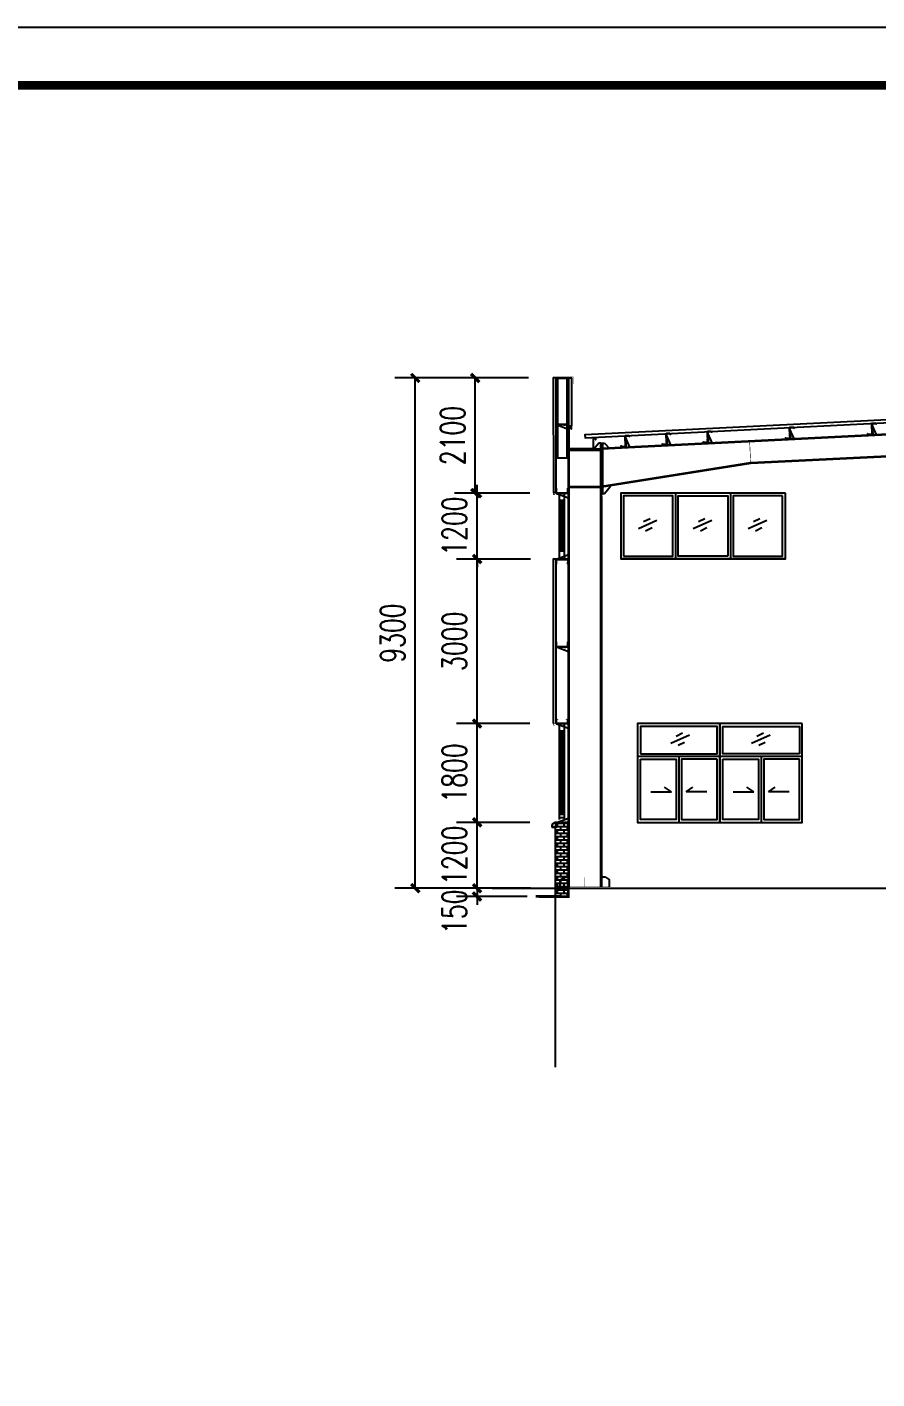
# Model space of a CAD drawing. Extents: x 177291 to 1288761, y 177638 to 322898.
# Drawn here: x 731542 to 747026, y 290290 to 314928 of the extents above; entities that cross this region are included whole.
import ezdxf

# ---------------------------------------------------------------- set-up
doc = ezdxf.new("R2010")
doc.units = 0
doc.header["$LTSCALE"] = 1000
for name, color, linetype in [('AXIS', 3, 'Continuous'), ('DOTE', 1, 'Continuous'), ('GL', 150, 'Continuous'), ('GZ', 50, 'Continuous'), ('LT', 27, 'Continuous'), ('PUB_DIM', 3, 'Continuous'), ('PUB_TITLE', 4, 'Continuous'), ('PZ', 202, 'Continuous'), ('WINDOW', 4, 'Continuous'), ('天沟', 2, 'Continuous')]:
    doc.layers.add(name, color=color, linetype=linetype)
doc.styles.add('_TCH_DIM_T3', font='SIMPLEX', dxfattribs={"width": 0.705882, "bigfont": 'GBCBIG'})
doc.dimstyles.new('_TCH_ARCH&&150', dxfattribs={"dimtxt": 446.25, "dimasz": 150, "dimexe": 375, "dimexo": 450, "dimgap": 189.375, "dimtad": 1, "dimdec": 0, "dimzin": 0, "dimdsep": 46, "dimtxsty": '_TCH_DIM_T3', "dimblk": 'ARCHTICK', "dimcen": 0.09, "dimclrd": 3, "dimclre": 3, "dimclrt": 7, "dimazin": 2, "dimtfac": 1, "dimtdec": 0, "dimtix": 1, "dimtmove": 2, "dimatfit": 3, "dimfxl": 1, "dimtolj": 1, "dimtzin": 0, "dimarcsym": 0})

# ---------------------------------------------------------------- blocks, each defined once
blk = doc.blocks.new('A$C50290E37')
at = {"color": 8}
for p, q in [((1000, 6000), (1000, 4800)), ((2000, 6000), (2000, 4800)), ((7000, 6000), (7000, 4800)), ((8000, 6000), (8000, 4800)), ((13300, 6000), (13300, 4800)), ((14300, 6000), (14300, 4800)), ((660, 5502), (322, 5350)), ((536, 5535), (418, 5477)), ((1660, 5502), (1322, 5350)), ((1536, 5535), (1418, 5477)), ((2661, 5503), (2322, 5350)), ((2536, 5535), (2418, 5477)), ((6660, 5502), (6322, 5350)), ((6536, 5535), (6418, 5477)), ((7660, 5502), (7322, 5350)), ((7536, 5535), (7418, 5477)), ((8661, 5503), (8322, 5350)), ((8536, 5535), (8418, 5477)), ((12960, 5502), (12622, 5350)), ((12836, 5535), (12718, 5477)), ((13960, 5502), (13622, 5350)), ((13836, 5535), (13718, 5477)), ((14961, 5503), (14622, 5350)), ((14836, 5535), (14718, 5477)), ((572, 5367), (454, 5310)), ((1572, 5367), (1454, 5310)), ((2572, 5367), (2455, 5310)), ((6572, 5367), (6454, 5310)), ((7572, 5367), (7454, 5310)), ((8572, 5367), (8455, 5310)), ((12872, 5367), (12754, 5310)), ((13872, 5367), (13754, 5310)), ((14872, 5367), (14755, 5310)), ((3000, 4800), (0, 4800)), ((9000, 4800), (6000, 4800)), ((15300, 4800), (12300, 4800)), ((1808, 1800), (1808, 0)), ((1808, 0), (1808, 1800)), ((7808, 1800), (7808, 0)), ((7808, 0), (7808, 1800)), ((13808, 1800), (13808, 0)), ((13808, 0), (13808, 1800)), ((1251, 1592), (913, 1440)), ((1126, 1624), (1009, 1567)), ((2724, 1592), (2386, 1440)), ((2599, 1624), (2482, 1567)), ((7251, 1592), (6913, 1440)), ((7126, 1624), (7009, 1567)), ((8724, 1592), (8386, 1440)), ((8599, 1624), (8482, 1567)), ((13251, 1592), (12913, 1440)), ((13126, 1624), (13009, 1567)), ((14724, 1592), (14386, 1440)), ((14599, 1624), (14482, 1567)), ((1162, 1456), (1045, 1399)), ((2635, 1456), (2518, 1399)), ((7162, 1456), (7045, 1399)), ((8635, 1456), (8518, 1399)), ((13162, 1456), (13045, 1399)), ((14635, 1456), (14518, 1399)), ((3308, 1200), (308, 1200)), ((1058, 1200), (1058, 0)), ((2558, 1200), (2558, 0)), ((9308, 1200), (6308, 1200)), ((7058, 1200), (7058, 0)), ((8558, 1200), (8558, 0)), ((15308, 1200), (12308, 1200)), ((13058, 1200), (13058, 0)), ((14558, 1200), (14558, 0)), ((547, 555), (924, 555)), ((924, 555), (799, 640)), ((1192, 555), (1317, 640)), ((1568, 555), (1192, 555)), ((2047, 555), (2424, 555)), ((2424, 555), (2299, 640)), ((2692, 556), (2817, 640)), ((3068, 556), (2692, 556)), ((6547, 555), (6924, 555)), ((6924, 555), (6799, 640)), ((7192, 555), (7317, 640)), ((7568, 555), (7192, 555)), ((8047, 555), (8424, 555)), ((8424, 555), (8299, 640)), ((8692, 556), (8817, 640)), ((9068, 556), (8692, 556)), ((12547, 555), (12924, 555)), ((12924, 555), (12799, 640)), ((13192, 555), (13317, 640)), ((13568, 555), (13192, 555)), ((14047, 555), (14424, 555)), ((14424, 555), (14299, 640)), ((14692, 556), (14817, 640)), ((15068, 556), (14692, 556))]:
    blk.add_line(p, q, dxfattribs=at)
for points in [[(3000, 6000), (0, 6000), (0, 4800), (3000, 4800)], [(50, 4850), (950, 4850), (950, 5950), (50, 5950)], [(1950, 4850), (1050, 4850), (1050, 5950), (1950, 5950)], [(2950, 5950), (2050, 5950), (2050, 4850), (2950, 4850)], [(9000, 6000), (6000, 6000), (6000, 4800), (9000, 4800)], [(6050, 4850), (6950, 4850), (6950, 5950), (6050, 5950)], [(7950, 4850), (7050, 4850), (7050, 5950), (7950, 5950)], [(8950, 5950), (8050, 5950), (8050, 4850), (8950, 4850)], [(15300, 6000), (12300, 6000), (12300, 4800), (15300, 4800)], [(12350, 4850), (13250, 4850), (13250, 5950), (12350, 5950)], [(14250, 4850), (13350, 4850), (13350, 5950), (14250, 5950)], [(15250, 5950), (14350, 5950), (14350, 4850), (15250, 4850)], [(3308, 1800), (308, 1800), (308, 0), (3308, 0)], [(358, 1250), (1758, 1250), (1758, 1750), (358, 1750)], [(3258, 1250), (1858, 1250), (1858, 1750), (3258, 1750)], [(9308, 1800), (6308, 1800), (6308, 0), (9308, 0)], [(6358, 1250), (7758, 1250), (7758, 1750), (6358, 1750)], [(9258, 1250), (7858, 1250), (7858, 1750), (9258, 1750)], [(15308, 1800), (12308, 1800), (12308, 0), (15308, 0)], [(12358, 1250), (13758, 1250), (13758, 1750), (12358, 1750)], [(15258, 1250), (13858, 1250), (13858, 1750), (15258, 1750)], [(358, 1150), (1008, 1150), (1008, 50), (358, 50)], [(1758, 1150), (1108, 1150), (1108, 50), (1758, 50)], [(1858, 1150), (2508, 1150), (2508, 50), (1858, 50)], [(3258, 1150), (2608, 1150), (2608, 50), (3258, 50)], [(6358, 1150), (7008, 1150), (7008, 50), (6358, 50)], [(7758, 1150), (7108, 1150), (7108, 50), (7758, 50)], [(7858, 1150), (8508, 1150), (8508, 50), (7858, 50)], [(9258, 1150), (8608, 1150), (8608, 50), (9258, 50)], [(12358, 1150), (13008, 1150), (13008, 50), (12358, 50)], [(13758, 1150), (13108, 1150), (13108, 50), (13758, 50)], [(13858, 1150), (14508, 1150), (14508, 50), (13858, 50)], [(15258, 1150), (14608, 1150), (14608, 50), (15258, 50)]]:
    blk.add_lwpolyline(points, close=True, dxfattribs=at)
blk = doc.blocks.new('_ArchTick')
at = {"color": 0, "linetype": 'ByBlock', "const_width": 0.4}
blk.add_lwpolyline([(-0.5, -0.5), (0.5, 0.5)], dxfattribs=at)
blk = doc.blocks.new('*D536')
at = {"layer": 'Defpoints', "color": 0, "transparency": 16777216}
for p in [(739741, 300433), (741149, 300433), (741144, 299233)]:
    blk.add_point(p, dxfattribs=at)
at = {"layer": 'PUB_DIM', "color": 3, "lineweight": -2, "transparency": 16777216}
for p, q in [((740699, 300433), (739366, 300433)), ((739741, 300433), (739741, 300583)), ((739741, 299233), (739741, 300433)), ((740694, 299233), (739366, 299233)), ((739741, 299233), (739741, 299083))]:
    blk.add_line(p, q, dxfattribs=at)
at = {"layer": 'PUB_DIM', "color": 3, "lineweight": -2, "transparency": 16777216, "xscale": 150, "yscale": 150, "zscale": 150}
for p, rotation in [((739741, 300433), 270), ((739741, 299233), 90)]:
    blk.add_blockref('_ArchTick', p, dxfattribs=dict(at, rotation=rotation))
at = {"layer": 'PUB_DIM', "color": 7, "transparency": 16777216, "insert": (739328, 299833), "char_height": 446.2, "attachment_point": 5, "rotation": 90, "style": '_TCH_DIM_T3'}
blk.add_mtext('\\A1;1200', dxfattribs=at)
blk = doc.blocks.new('*D537')
at = {"layer": 'Defpoints', "color": 0, "transparency": 16777216}
for p in [(739741, 302233), (741149, 302233), (741149, 300433)]:
    blk.add_point(p, dxfattribs=at)
at = {"layer": 'PUB_DIM', "color": 3, "lineweight": -2, "transparency": 16777216}
for p, q in [((740699, 302233), (739366, 302233)), ((739741, 300433), (739741, 302233)), ((740699, 300433), (739366, 300433))]:
    blk.add_line(p, q, dxfattribs=at)
at = {"layer": 'PUB_DIM', "color": 3, "lineweight": -2, "transparency": 16777216, "xscale": 150, "yscale": 150, "zscale": 150}
for p, rotation in [((739741, 302233), 90), ((739741, 300433), 270)]:
    blk.add_blockref('_ArchTick', p, dxfattribs=dict(at, rotation=rotation))
at = {"layer": 'PUB_DIM', "color": 7, "transparency": 16777216, "insert": (739328, 301333), "char_height": 446.2, "attachment_point": 5, "rotation": 90, "style": '_TCH_DIM_T3'}
blk.add_mtext('\\A1;1800', dxfattribs=at)
blk = doc.blocks.new('*D538')
at = {"layer": 'Defpoints', "color": 0, "transparency": 16777216}
for p in [(739741, 305233), (741165, 305233, -4), (741149, 302233)]:
    blk.add_point(p, dxfattribs=at)
at = {"layer": 'PUB_DIM', "color": 3, "lineweight": -2, "transparency": 16777216}
for p, q in [((740715, 305233), (739366, 305233)), ((739741, 302233), (739741, 305233)), ((740699, 302233), (739366, 302233))]:
    blk.add_line(p, q, dxfattribs=at)
at = {"layer": 'PUB_DIM', "color": 3, "lineweight": -2, "transparency": 16777216, "xscale": 150, "yscale": 150, "zscale": 150}
for p, rotation in [((739741, 305233), 90), ((739741, 302233), 270)]:
    blk.add_blockref('_ArchTick', p, dxfattribs=dict(at, rotation=rotation))
at = {"layer": 'PUB_DIM', "color": 7, "transparency": 16777216, "insert": (739328, 303733), "char_height": 446.2, "attachment_point": 5, "rotation": 90, "style": '_TCH_DIM_T3'}
blk.add_mtext('\\A1;3000', dxfattribs=at)
blk = doc.blocks.new('*D539')
at = {"layer": 'Defpoints', "color": 0, "transparency": 16777216}
for p in [(739741, 306433), (741149, 306433), (741165, 305233, -4)]:
    blk.add_point(p, dxfattribs=at)
at = {"layer": 'PUB_DIM', "color": 3, "lineweight": -2, "transparency": 16777216}
for p, q in [((739741, 306433), (739741, 306583)), ((740699, 306433), (739366, 306433)), ((739741, 305233), (739741, 306433)), ((740715, 305233), (739366, 305233)), ((739741, 305233), (739741, 305083))]:
    blk.add_line(p, q, dxfattribs=at)
at = {"layer": 'PUB_DIM', "color": 3, "lineweight": -2, "transparency": 16777216, "xscale": 150, "yscale": 150, "zscale": 150}
for p, rotation in [((739741, 306433), 270), ((739741, 305233), 90)]:
    blk.add_blockref('_ArchTick', p, dxfattribs=dict(at, rotation=rotation))
at = {"layer": 'PUB_DIM', "color": 7, "transparency": 16777216, "insert": (739328, 305833), "char_height": 446.2, "attachment_point": 5, "rotation": 90, "style": '_TCH_DIM_T3'}
blk.add_mtext('\\A1;1200', dxfattribs=at)
blk = doc.blocks.new('*D540')
at = {"layer": 'Defpoints', "color": 0, "transparency": 16777216}
for p in [(739707, 308533), (741116, 308533), (741149, 306433)]:
    blk.add_point(p, dxfattribs=at)
at = {"layer": 'PUB_DIM', "color": 3, "lineweight": -2, "transparency": 16777216}
for p, q in [((740666, 308533), (739332, 308533)), ((739707, 306433), (739707, 308533)), ((740699, 306433), (739332, 306433))]:
    blk.add_line(p, q, dxfattribs=at)
at = {"layer": 'PUB_DIM', "color": 3, "lineweight": -2, "transparency": 16777216, "xscale": 150, "yscale": 150, "zscale": 150}
for p, rotation in [((739707, 308533), 90), ((739707, 306433), 270)]:
    blk.add_blockref('_ArchTick', p, dxfattribs=dict(at, rotation=rotation))
at = {"layer": 'PUB_DIM', "color": 7, "transparency": 16777216, "insert": (739295, 307483), "char_height": 446.2, "attachment_point": 5, "rotation": 90, "style": '_TCH_DIM_T3'}
blk.add_mtext('\\A1;2100', dxfattribs=at)
blk = doc.blocks.new('*D541')
at = {"layer": 'Defpoints', "color": 0, "transparency": 16777216}
for p in [(741144, 299233), (739741, 299083), (741105, 299083)]:
    blk.add_point(p, dxfattribs=at)
at = {"layer": 'PUB_DIM', "color": 3, "lineweight": -2, "transparency": 16777216}
for p, q in [((739741, 299233), (739741, 299383)), ((740694, 299233), (739366, 299233)), ((739741, 299233), (739741, 299083)), ((740655, 299083), (739366, 299083)), ((739741, 299083), (739741, 298933))]:
    blk.add_line(p, q, dxfattribs=at)
at = {"layer": 'PUB_DIM', "color": 3, "lineweight": -2, "transparency": 16777216, "xscale": 150, "yscale": 150, "zscale": 150}
for p, rotation in [((739741, 299233), 270), ((739741, 299083), 90)]:
    blk.add_blockref('_ArchTick', p, dxfattribs=dict(at, rotation=rotation))
at = {"layer": 'PUB_DIM', "color": 7, "transparency": 16777216, "insert": (739328, 298806), "char_height": 446.2, "attachment_point": 5, "rotation": 90, "style": '_TCH_DIM_T3'}
blk.add_mtext('\\A1;150', dxfattribs=at)
blk = doc.blocks.new('*D600')
at = {"color": 3, "lineweight": -2, "transparency": 16777216}
for p, q in [((740680, 308533), (738240, 308533)), ((738615, 299233), (738615, 308533)), ((740715, 299233), (738240, 299233))]:
    blk.add_line(p, q, dxfattribs=at)
at = {"layer": 'Defpoints', "color": 0, "transparency": 16777216}
for p in [(738615, 308533), (741130, 308533), (741165, 299233)]:
    blk.add_point(p, dxfattribs=at)
at = {"color": 3, "lineweight": -2, "transparency": 16777216, "xscale": 150, "yscale": 150, "zscale": 150}
for p, rotation in [((738615, 308533), 90), ((738615, 299233), 270)]:
    blk.add_blockref('_ArchTick', p, dxfattribs=dict(at, rotation=rotation))
at = {"color": 7, "transparency": 16777216, "insert": (738203, 303883), "char_height": 446.2, "attachment_point": 5, "rotation": 90, "style": '_TCH_DIM_T3'}
blk.add_mtext('\\A1;9300', dxfattribs=at)

msp = doc.modelspace()

# ---------------------------------------------------------------- hatches: boundary and pattern name
at = {"true_color": 0x939598}
h = msp.add_hatch(dxfattribs=at)
h.set_pattern_fill('AR-B816', color=252, scale=50)
h.set_pattern_definition([(0, (24138.246, -169478.46), (0, 60.6552), []), (90, (24138.246, -169478.46), (-60.6552, 60.6552), [60.6552, -60.6552])])
edge = h.paths.add_edge_path()
edge.add_line((741400.04, 300420.39), (741396.67, 300371.27))
edge.add_arc((741385.42, 300371.27), 11.25, 270, 360, ccw=False)
edge.add_line((741385.42, 300360.02), (741377.54, 300360.02))
edge.add_line((741377.54, 300360.02), (741377.54, 300356.64))
edge.add_line((741377.54, 300356.64), (741388.79, 300356.64))
edge.add_arc((741388.79, 300367.89), 11.25, 270, 359.999739)
edge.add_line((741400.04, 300367.89), (741400.04, 300420.39))
edge.add_arc((741388.79, 300420.39), 11.25, 359.999549, 450)
edge.add_line((741388.79, 300431.64), (741405.04, 300435.02))
edge.add_line((741405.04, 300435.02), (741404.59, 299104.78))
edge.add_line((741404.59, 299104.78), (741164.59, 299104.78))
edge.add_line((741164.59, 299104.78), (741165.04, 300346.8))
edge.add_line((741165.04, 300346.8), (741102.46, 300346.8))
edge.add_line((741102.46, 300346.8), (741102.46, 300393.51))
edge.add_line((741102.46, 300393.51), (741165.04, 300435.02))
edge.add_line((741165.04, 300435.02), (741388.79, 300431.64))
edge.add_arc((741388.79, 300420.39), 11.25, -0.000451, 90, ccw=False)

# ---------------------------------------------------------------- linework, layer by layer
at = {"color": 0}
for p, q in [((741165.04, 300433.33, -0.43), (741102.46, 300391.82, -0.43)), ((741102.46, 300391.82, -0.43), (741102.46, 300345.11, -0.43)), ((741405.04, 300433.33, -0.43), (741165.04, 300433.33, -0.43)), ((741405.04, 300433.33, -0.43), (741404.06, 299233.36, -0.41)), ((741102.46, 300345.11, -0.43), (741165.04, 300345.11, -0.43)), ((741165.04, 300345.11, -0.43), (741165.04, 299076.74, -0.46))]:
    msp.add_line(p, q, dxfattribs=at)
at = {"color": 6, "const_width": 5, "elevation": -0.43}
for points in [[(741125.9, 308421.92), (741125.9, 308551.43), (741492.97, 308551.89), (741492.97, 308423.38)], [(741407.14, 307683.95), (741407.14, 307642.95), (741466.41, 307643), (741466.41, 307605.12)]]:
    msp.add_lwpolyline(points, dxfattribs=at)
at = {"color": 6, "linetype": 'ByBlock', "const_width": 10, "elevation": -0.43}
for points in [[(741180.04, 306498.11), (741180.04, 306436.87), (741129.91, 306436.87), (741129.91, 306406.03), (741156.81, 306406.03), (741156.81, 306416.44)], [(741405.04, 305233.33), (741118.5, 305233.33), (741118.5, 305169.93), (741130.04, 305139.08), (741130.04, 305106.17)], [(741180.04, 302298.11), (741180.04, 302236.87), (741129.91, 302236.87), (741129.91, 302206.03), (741156.81, 302206.03), (741156.81, 302216.44)]]:
    msp.add_lwpolyline(points, dxfattribs=at)
at = {"color": 0, "const_width": 50, "elevation": -0.4}
msp.add_lwpolyline([(741404.06, 299357.92), (741404.06, 299081.26), (740808.48, 299083.33)], dxfattribs=at)
at = {"layer": 'AXIS'}
msp.add_line((741165.04, 299175.38, -0.43), (741165.04, 295971.93, -0.43), dxfattribs=at)
at = {"layer": 'AXIS', "linetype": 'ByBlock', "elevation": -0.43}
for points in [[(741179.5, 308533.33), (741129.5, 308533.33), (741130.93, 306445.63), (741180.93, 306445.63)], [(741411.25, 308533.33), (741461.25, 308533.33), (741459.83, 307651.31), (741409.83, 307651.31)]]:
    msp.add_lwpolyline(points, close=True, dxfattribs=at)
at = {"layer": 'AXIS', "linetype": 'ByBlock'}
for points, elevation in [([(750165.04, 307917.25), (741705.69, 307493.75), (741708.19, 307443.82), (750165.04, 307867.09)], -0.43), ([(741180.04, 302236.05), (741180.04, 305229.96), (741130.04, 305229.96), (741130.04, 302236.05)], 3.59)]:
    msp.add_lwpolyline(points, dxfattribs=dict(at, elevation=elevation))
at = {"layer": 'DOTE'}
msp.add_line((740013.02, 299233.33, -0.43), (759873.75, 299233.33, -0.43), dxfattribs=at)
at = {"layer": 'GL'}
for p, q in [((750165.04, 307644.31, -0.43), (742008.37, 307236.48, -0.43)), ((750165.04, 307656.33, -0.43), (742008.61, 307248.51, -0.43)), ((750165.04, 307255.83, -0.43), (744725.81, 306983.87, -0.43)), ((750165.04, 307243.82, -0.43), (744726.4, 306971.88, -0.43)), ((744724.93, 306983.79, -0.43), (742011.04, 306556.43, -0.43)), ((744724.93, 306983.79, -0.43), (742011.04, 306556.43, -0.43)), ((744726.4, 306971.88, -0.43), (742011.04, 306544.35, -0.43)), ((744726.4, 306971.88, -0.43), (742011.04, 306544.35, -0.43))]:
    msp.add_line(p, q, dxfattribs=at)
at = {"layer": 'GL', "color": 6, "const_width": 10, "elevation": -0.43}
msp.add_lwpolyline([(744705.83, 307383.37), (744726.4, 306971.88)], dxfattribs=at)
msp.add_lwpolyline([(744705.83, 307383.37), (744726.4, 306971.88)], dxfattribs=at)
at = {"layer": 'GZ'}
for p, q in [((741405.04, 299258.33, 3.59), (741405.04, 307219.33, -0.59)), ((741419.04, 299258.33, 3.59), (741419.04, 307219.33, -0.59)), ((741991.04, 306548.63, -8.35), (741419.04, 306548.63, -4.36)), ((741991.04, 306548.63, -8.35), (741419.04, 306548.63, -4.36)), ((741991.04, 306534.63, -8.35), (741419.04, 306534.63, -4.36)), ((741991.04, 306534.63, -8.35), (741419.04, 306534.63, -4.36)), ((741991.04, 306374.63, -4.46), (741991.04, 299258.33, -0.43)), ((742005.04, 306374.63, -4.46), (742005.04, 299258.33, -0.43))]:
    msp.add_line(p, q, dxfattribs=at)
at = {"layer": 'GZ', "elevation": -2.46}
msp.add_lwpolyline([(741405.04, 307219.33), (741991.04, 307219.33), (741991.04, 307233.33), (741405.04, 307233.33)], close=True, dxfattribs=at)
at = {"layer": 'LT'}
for p, q in [((741180.04, 308518.71, -0.43), (741180.04, 308466.21, -0.43)), ((741183.42, 308469.58, -0.43), (741183.42, 308515.33, -0.43)), ((741405.04, 308533.33, -0.43), (741185.04, 308533.33, -0.43)), ((741185.04, 308533.33, -0.43), (741185.04, 308529.96, -0.43)), ((741185.04, 308529.96, -0.43), (741405.04, 308529.96, -0.43)), ((741388.79, 308529.96, -0.43), (741191.29, 308529.96, -0.43)), ((741194.67, 308526.58, -0.43), (741385.42, 308526.58, -0.43)), ((741396.67, 308515.33, -0.43), (741396.67, 308469.58, -0.43)), ((741400.04, 308466.21, -0.43), (741400.04, 308518.71, -0.43)), ((741405.04, 308529.96, -0.43), (741405.04, 308533.33, -0.43)), ((741191.29, 308454.96, -0.43), (741202.54, 308454.96, -0.43)), ((741202.54, 308458.33, -0.43), (741194.67, 308458.33, -0.43)), ((741202.54, 308454.96, -0.43), (741202.54, 308458.33, -0.43)), ((741377.54, 308458.33, -0.43), (741377.54, 308454.96, -0.43)), ((741385.42, 308458.33, -0.43), (741377.54, 308458.33, -0.43)), ((741377.54, 308454.96, -0.43), (741388.79, 308454.96, -0.43)), ((741178.82, 307696.3, -0.43), (741178.82, 307748.8, -0.43)), ((741182.19, 307745.43, -0.43), (741182.19, 307699.68, -0.43)), ((741190.07, 307760.05, -0.43), (741201.32, 307760.05, -0.43)), ((741201.32, 307756.68, -0.43), (741193.44, 307756.68, -0.43)), ((741201.32, 307760.05, -0.43), (741201.32, 307756.68, -0.43)), ((741376.32, 307756.68, -0.43), (741376.32, 307760.05, -0.43)), ((741376.32, 307760.05, -0.43), (741387.57, 307760.05, -0.43)), ((741384.19, 307756.68, -0.43), (741376.32, 307756.68, -0.43)), ((741395.44, 307699.68, -0.43), (741395.44, 307745.43, -0.43)), ((741398.82, 307748.8, -0.43), (741398.82, 307696.3, -0.43)), ((741183.82, 307681.68, -0.43), (741183.82, 307685.05, -0.43)), ((741183.82, 307685.05, -0.43), (741403.82, 307685.05, -0.43)), ((741403.82, 307681.68, -0.43), (741183.82, 307681.68, -0.43)), ((741183.82, 307681.68, -0.43), (741403.82, 307602.05, -0.43)), ((741387.57, 307685.05, -0.43), (741190.07, 307685.05, -0.43)), ((741193.44, 307688.43, -0.43), (741384.19, 307688.43, -0.43)), ((741231.97, 307662.5, -0.43), (741231.97, 307700.85, -0.43)), ((741342.4, 307662.5, -0.43), (741342.4, 307700.85, -0.43)), ((741403.82, 307685.05, -0.43), (741403.82, 307681.68, -0.43)), ((741191.29, 306508.33, -0.43), (741202.54, 306508.33, -0.43)), ((741202.54, 306508.33, -0.43), (741202.54, 306504.96, -0.43)), ((741377.54, 306504.96, -0.43), (741377.54, 306508.33, -0.43)), ((741377.54, 306508.33, -0.43), (741388.79, 306508.33, -0.43)), ((741180.04, 306444.58, -0.43), (741180.04, 306497.08, -0.43)), ((741183.42, 306493.71, -0.43), (741183.42, 306447.96, -0.43)), ((741185.04, 306429.96, -0.43), (741185.04, 306433.33, -0.43)), ((741185.04, 306433.33, -0.43), (741405.04, 306433.33, -0.43)), ((741405.04, 306429.96, -0.43), (741185.04, 306429.96, -0.43)), ((741185.04, 306429.96, -0.43), (741405.04, 306350.33, -0.43)), ((741388.79, 306433.33, -0.43), (741191.29, 306433.33, -0.43)), ((741202.54, 306504.96, -0.43), (741194.67, 306504.96, -0.43)), ((741194.67, 306436.71, -0.43), (741385.42, 306436.71, -0.43)), ((741233.19, 306414.5, -0.43), (741233.19, 306452.84, -0.43)), ((741343.63, 306414.16, -0.43), (741343.63, 306452.5, -0.43)), ((741385.42, 306504.96, -0.43), (741377.54, 306504.96, -0.43)), ((741396.67, 306447.96, -0.43), (741396.67, 306493.71, -0.43)), ((741400.04, 306497.08, -0.43), (741400.04, 306444.58, -0.43)), ((741405.04, 306433.33, -0.43), (741405.04, 306429.96, -0.43)), ((741185.04, 305233.33, -0.43), (741405.04, 305312.96, -0.43)), ((741180.04, 305218.71, -0.43), (741180.04, 305166.21, -0.43)), ((741183.42, 305169.58, -0.43), (741183.42, 305215.33, -0.43)), ((741405.04, 305233.33, -0.43), (741185.04, 305233.33, -0.43)), ((741185.04, 305233.33, -0.43), (741185.04, 305229.96, -0.43)), ((741185.04, 305229.96, -0.43), (741405.04, 305229.96, -0.43)), ((741388.79, 305229.96, -0.43), (741191.29, 305229.96, -0.43)), ((741191.29, 305154.96, -0.43), (741202.54, 305154.96, -0.43)), ((741194.67, 305226.58, -0.43), (741385.42, 305226.58, -0.43)), ((741202.54, 305158.33, -0.43), (741194.67, 305158.33, -0.43)), ((741202.54, 305154.96, -0.43), (741202.54, 305158.33, -0.43)), ((741233.19, 305252.5, -0.43), (741233.19, 305214.16, -0.43)), ((741343.63, 305252.5, -0.43), (741343.63, 305214.16, -0.43)), ((741377.54, 305158.33, -0.43), (741377.54, 305154.96, -0.43)), ((741385.42, 305158.33, -0.43), (741377.54, 305158.33, -0.43)), ((741377.54, 305154.96, -0.43), (741388.79, 305154.96, -0.43)), ((741396.67, 305215.33, -0.43), (741396.67, 305169.58, -0.43)), ((741400.04, 305166.21, -0.43), (741400.04, 305218.71, -0.43)), ((741405.04, 305229.96, -0.43), (741405.04, 305233.33, -0.43)), ((741180.04, 303644.58, -0.43), (741180.04, 303697.08, -0.43)), ((741183.42, 303693.71, -0.43), (741183.42, 303647.96, -0.43)), ((741185.04, 303629.96, -0.43), (741185.04, 303633.33, -0.43)), ((741185.04, 303633.33, -0.43), (741405.04, 303633.33, -0.43)), ((741405.04, 303629.96, -0.43), (741185.04, 303629.96, -0.43)), ((741185.04, 303629.96, -0.43), (741405.04, 303550.33, -0.43)), ((741191.29, 303708.33, -0.43), (741202.54, 303708.33, -0.43)), ((741388.79, 303633.33, -0.43), (741191.29, 303633.33, -0.43)), ((741202.54, 303704.96, -0.43), (741194.67, 303704.96, -0.43)), ((741194.67, 303636.71, -0.43), (741385.42, 303636.71, -0.43)), ((741202.54, 303708.33, -0.43), (741202.54, 303704.96, -0.43)), ((741233.19, 303610.79, -0.43), (741233.19, 303649.13, -0.43)), ((741343.63, 303610.79, -0.43), (741343.63, 303649.13, -0.43)), ((741377.54, 303704.96, -0.43), (741377.54, 303708.33, -0.43)), ((741377.54, 303708.33, -0.43), (741388.79, 303708.33, -0.43)), ((741385.42, 303704.96, -0.43), (741377.54, 303704.96, -0.43)), ((741396.67, 303647.96, -0.43), (741396.67, 303693.71, -0.43)), ((741400.04, 303697.08, -0.43), (741400.04, 303644.58, -0.43)), ((741405.04, 303633.33, -0.43), (741405.04, 303629.96, -0.43)), ((741180.04, 302244.58, -0.43), (741180.04, 302297.08, -0.43)), ((741183.42, 302293.71, -0.43), (741183.42, 302247.96, -0.43)), ((741185.04, 302229.96, -0.43), (741185.04, 302233.33, -0.43)), ((741185.04, 302233.33, -0.43), (741405.04, 302233.33, -0.43)), ((741405.04, 302229.96, -0.43), (741185.04, 302229.96, -0.43)), ((741185.04, 302229.96, -0.43), (741405.04, 302150.33, -0.43)), ((741191.29, 302308.33, -0.43), (741202.54, 302308.33, -0.43)), ((741388.79, 302233.33, -0.43), (741191.29, 302233.33, -0.43)), ((741202.54, 302304.96, -0.43), (741194.67, 302304.96, -0.43)), ((741194.67, 302236.71, -0.43), (741385.42, 302236.71, -0.43)), ((741202.54, 302308.33, -0.43), (741202.54, 302304.96, -0.43)), ((741233.19, 302214.5, -0.43), (741233.19, 302252.84, -0.43)), ((741343.63, 302214.5, -0.43), (741343.63, 302252.84, -0.43)), ((741377.54, 302304.96, -0.43), (741377.54, 302308.33, -0.43)), ((741377.54, 302308.33, -0.43), (741388.79, 302308.33, -0.43)), ((741385.42, 302304.96, -0.43), (741377.54, 302304.96, -0.43)), ((741396.67, 302247.96, -0.43), (741396.67, 302293.71, -0.43)), ((741400.04, 302297.08, -0.43), (741400.04, 302244.58, -0.43)), ((741405.04, 302233.33, -0.43), (741405.04, 302229.96, -0.43)), ((741180.04, 300418.71, -0.43), (741180.04, 300366.21, -0.43)), ((741183.42, 300369.58, -0.43), (741183.42, 300415.33, -0.43)), ((741185.04, 300433.33, -0.43), (741405.04, 300512.96, -0.43)), ((741405.04, 300433.33, -0.43), (741185.04, 300433.33, -0.43)), ((741185.04, 300433.33, -0.43), (741185.04, 300429.96, -0.43)), ((741185.04, 300429.96, -0.43), (741405.04, 300429.96, -0.43)), ((741388.79, 300429.96, -0.43), (741191.29, 300429.96, -0.43)), ((741191.29, 300354.96, -0.43), (741202.54, 300354.96, -0.43)), ((741194.67, 300426.58, -0.43), (741385.42, 300426.58, -0.43)), ((741202.54, 300358.33, -0.43), (741194.67, 300358.33, -0.43)), ((741202.54, 300354.96, -0.43), (741202.54, 300358.33, -0.43)), ((741377.54, 300358.33, -0.43), (741377.54, 300354.96, -0.43)), ((741385.42, 300358.33, -0.43), (741377.54, 300358.33, -0.43)), ((741377.54, 300354.96, -0.43), (741388.79, 300354.96, -0.43)), ((741396.67, 300415.33, -0.43), (741396.67, 300369.58, -0.43)), ((741400.04, 300366.21, -0.43), (741400.04, 300418.71, -0.43)), ((741405.04, 300429.96, -0.43), (741405.04, 300433.33, -0.43))]:
    msp.add_line(p, q, dxfattribs=at)
at = {"layer": 'LT', "color": 1, "linetype": 'Continuous'}
for p, q in [((743958.64, 307498.46, -4.43), (743918.79, 307496.47, -4.43)), ((743958.64, 307498.46, -4.43), (743918.79, 307496.47, -4.43)), ((745456.77, 307573.37, -4.43), (745416.92, 307571.37, -4.43)), ((745456.77, 307573.37, -4.43), (745416.92, 307571.37, -4.43)), ((746954.9, 307648.27, -4.43), (746915.04, 307646.28, -4.43)), ((746954.9, 307648.27, -4.43), (746915.04, 307646.28, -4.43)), ((746959.47, 307556.87, -4.43), (746919.61, 307554.87, -4.43)), ((746959.47, 307556.87, -4.43), (746919.61, 307554.87, -4.43)), ((742460.51, 307423.55, -4.43), (742420.66, 307421.56, -4.43)), ((742460.51, 307423.55, -4.43), (742420.66, 307421.56, -4.43)), ((742465.08, 307332.15, -4.43), (742425.23, 307330.15, -4.43)), ((742465.08, 307332.15, -4.43), (742425.23, 307330.15, -4.43)), ((743209.58, 307461.01, -4.43), (743169.72, 307459.01, -4.43)), ((743209.58, 307461.01, -4.43), (743169.72, 307459.01, -4.43)), ((743214.15, 307369.6, -4.43), (743174.29, 307367.61, -4.43)), ((743214.15, 307369.6, -4.43), (743174.29, 307367.61, -4.43)), ((743963.21, 307407.05, -4.43), (743923.36, 307405.06, -4.43)), ((743963.21, 307407.05, -4.43), (743923.36, 307405.06, -4.43)), ((745461.34, 307481.96, -4.43), (745421.49, 307479.97, -4.43)), ((745461.34, 307481.96, -4.43), (745421.49, 307479.97, -4.43)), ((741233.19, 300448.78, -0.43), (741233.19, 300410.44, -0.43)), ((741343.63, 300448.78, -0.43), (741343.63, 300410.44, -0.43))]:
    msp.add_line(p, q, dxfattribs=at)
at = {"layer": 'LT', "elevation": -0.43}
for points in [[(741403.82, 307069.6), (741180.19, 307069.6), (741180.19, 308529.96), (741403.82, 308529.96)], [(741373.82, 307069.6), (741210.19, 307069.6), (741210.19, 308529.96), (741373.82, 308529.96)], [(743187.51, 307499.69), (743193.5, 307499.99), (743203.09, 307308.23), (743197.1, 307307.93)], [(743936.57, 307537.15), (743942.57, 307537.45), (743952.16, 307345.69), (743946.16, 307345.39)], [(743943.07, 307527.46), (743952.16, 307345.69), (744022.05, 307349.18)], [(745434.7, 307612.05), (745440.7, 307612.35), (745450.28, 307420.59), (745444.29, 307420.29)], [(745441.2, 307602.36), (745450.28, 307420.59), (745520.18, 307424.09)], [(746932.83, 307686.96), (746938.82, 307687.26), (746948.41, 307495.5), (746942.42, 307495.2)], [(746939.32, 307677.27), (746948.41, 307495.5), (747018.31, 307498.99)], [(742438.45, 307462.24), (742444.44, 307462.54), (742454.03, 307270.78), (742448.03, 307270.48)], [(742444.94, 307452.55), (742454.03, 307270.78), (742523.93, 307274.27)], [(743194, 307490.01), (743203.09, 307308.23), (743272.99, 307311.73)]]:
    msp.add_lwpolyline(points, close=True, dxfattribs=at)
at = {"layer": 'LT', "elevation": -4.43}
for points in [[(743187.26, 307504.69, -0.41421356), (743196.75, 307515.17), (743252.44, 307517.96), (743266.56, 307505.18), (743268.57, 307507.41), (743253.53, 307521.02), (743193.6, 307518.02, 0.41421356), (743184.11, 307507.53), (743192.95, 307330.75, -0.41421356), (743183.47, 307320.27), (743127.78, 307317.48), (743113.66, 307330.26), (743111.65, 307328.03), (743126.69, 307314.42), (743186.61, 307317.42, 0.41421356), (743196.1, 307327.91), (743187.26, 307504.69)], [(743936.33, 307542.14, -0.41421356), (743945.81, 307552.63), (744001.5, 307555.41), (744015.62, 307542.64), (744017.63, 307544.86), (744002.59, 307558.47), (743942.67, 307555.47, 0.41421356), (743933.18, 307544.99), (743942.02, 307368.21, -0.41421356), (743932.53, 307357.72), (743876.84, 307354.94), (743862.72, 307367.71), (743860.71, 307365.49), (743875.75, 307351.88), (743935.68, 307354.87, 0.41421356), (743945.16, 307365.36), (743936.33, 307542.14)], [(745434.45, 307617.05, -0.41421356), (745443.94, 307627.53), (745499.63, 307630.32), (745513.75, 307617.54), (745515.76, 307619.77), (745500.72, 307633.38), (745440.8, 307630.38, 0.41421356), (745431.31, 307619.89), (745440.15, 307443.11, -0.41421356), (745430.66, 307432.63), (745374.97, 307429.84), (745360.85, 307442.62), (745358.84, 307440.39), (745373.88, 307426.78), (745433.8, 307429.78, 0.41421356), (745443.29, 307440.27), (745434.45, 307617.05)], [(746932.58, 307691.95, -0.41421356), (746942.07, 307702.44), (746997.76, 307705.22), (747011.88, 307692.45), (747013.89, 307694.67), (746998.85, 307708.28), (746938.92, 307705.29, 0.41421356), (746929.44, 307694.8), (746938.28, 307518.02, -0.41421356), (746928.79, 307507.53), (746873.1, 307504.75), (746858.98, 307517.52), (746856.97, 307515.3), (746872.01, 307501.69), (746931.93, 307504.69, 0.41421356), (746941.42, 307515.17), (746932.58, 307691.95)], [(742438.2, 307467.23, -0.41421356), (742447.68, 307477.72), (742503.37, 307480.5), (742517.49, 307467.73), (742519.51, 307469.95), (742504.46, 307483.56), (742444.54, 307480.57, 0.41421356), (742435.05, 307470.08), (742443.89, 307293.3, -0.41421356), (742434.4, 307282.81), (742378.71, 307280.03), (742364.59, 307292.8), (742362.58, 307290.58), (742377.62, 307276.97), (742437.55, 307279.97, 0.41421356), (742447.04, 307290.45), (742438.2, 307467.23)]]:
    msp.add_lwpolyline(points, format="xyb", dxfattribs=at)
at = {"layer": 'LT'}
for centre, start, end in [((741191.29, 308518.71, -0.43), 90.000036, 180.000036), ((741194.67, 308515.33, -0.43), 90.000036, 180.000036), ((741385.42, 308515.33, -0.43), 0.000036, 90.000036), ((741388.79, 308518.71, -0.43), 0.000036, 90.000036), ((741191.29, 308466.21, -0.43), 180.000036, 270.000036), ((741194.67, 308469.58, -0.43), 180.000036, 270.000036), ((741385.42, 308469.58, -0.43), 270.000036, 0.000036), ((741388.79, 308466.21, -0.43), 270.000036, 0.000036), ((741190.07, 307748.8, -0.43), 90, 180), ((741193.44, 307745.43, -0.43), 90, 180), ((741384.19, 307745.43, -0.43), 0, 90), ((741387.57, 307748.8, -0.43), 0, 90), ((741190.07, 307696.3, -0.43), 180, 270), ((741193.44, 307699.68, -0.43), 180, 270), ((741384.19, 307699.68, -0.43), 270, 0), ((741387.57, 307696.3, -0.43), 270, 0), ((741191.29, 306497.08, -0.43), 90, 180), ((741388.79, 306497.08, -0.43), 360, 90), ((741191.29, 306444.58, -0.43), 180, 270), ((741194.67, 306493.71, -0.43), 90, 180), ((741194.67, 306447.96, -0.43), 180, 270), ((741385.42, 306493.71, -0.43), 360, 90), ((741385.42, 306447.96, -0.43), 270, 360), ((741388.79, 306444.58, -0.43), 270, 360), ((741191.29, 305218.71, -0.43), 90, 180), ((741191.29, 305166.21, -0.43), 180, 270), ((741194.67, 305215.33, -0.43), 90, 180), ((741194.67, 305169.58, -0.43), 180, 270), ((741385.42, 305215.33, -0.43), 0, 90), ((741385.42, 305169.58, -0.43), 270, 0), ((741388.79, 305218.71, -0.43), 0, 90), ((741388.79, 305166.21, -0.43), 270, 0), ((741191.29, 303697.08, -0.43), 90, 180), ((741191.29, 303644.58, -0.43), 180, 270), ((741194.67, 303693.71, -0.43), 90, 180), ((741194.67, 303647.96, -0.43), 180, 270), ((741385.42, 303693.71, -0.43), 0, 90), ((741385.42, 303647.96, -0.43), 270, 0), ((741388.79, 303697.08, -0.43), 0, 90), ((741388.79, 303644.58, -0.43), 270, 0), ((741191.29, 302297.08, -0.43), 90, 180), ((741191.29, 302244.58, -0.43), 180, 270), ((741194.67, 302293.71, -0.43), 90, 180), ((741194.67, 302247.96, -0.43), 180, 270), ((741385.42, 302293.71, -0.43), 360, 90), ((741385.42, 302247.96, -0.43), 270, 360), ((741388.79, 302297.08, -0.43), 360, 90), ((741388.79, 302244.58, -0.43), 270, 360), ((741191.29, 300418.71, -0.43), 90, 180), ((741191.29, 300366.21, -0.43), 180, 270), ((741194.67, 300415.33, -0.43), 90, 180), ((741194.67, 300369.58, -0.43), 180, 270), ((741385.42, 300415.33, -0.43), 0, 90), ((741385.42, 300369.58, -0.43), 270, 0), ((741388.79, 300418.71, -0.43), 0, 90), ((741388.79, 300366.21, -0.43), 270, 0)]:
    msp.add_arc(centre, 11.25, start, end, dxfattribs=at)
for points in [[(741244.21, 307688.43, -0.43), (741219.72, 307688.43, -0.43), (741244.21, 307681.68, -0.43), (741219.72, 307681.68, -0.43)], [(741354.65, 307688.43, -0.43), (741330.16, 307688.43, -0.43), (741354.65, 307681.68, -0.43), (741330.16, 307681.68, -0.43)], [(741245.44, 306436.71, -0.43), (741220.95, 306436.71, -0.43), (741245.44, 306429.96, -0.43), (741220.95, 306429.96, -0.43)], [(741355.87, 306436.36, -0.43), (741331.38, 306436.36, -0.43), (741355.87, 306429.61, -0.43), (741331.38, 306429.61, -0.43)], [(741245.44, 305226.58, -0.43), (741220.95, 305226.58, -0.43), (741245.44, 305233.33, -0.43), (741220.95, 305233.33, -0.43)], [(741355.87, 305226.58, -0.43), (741331.38, 305226.58, -0.43), (741355.87, 305233.33, -0.43), (741331.38, 305233.33, -0.43)], [(741245.44, 303636.71, -0.43), (741220.95, 303636.71, -0.43), (741245.44, 303629.96, -0.43), (741220.95, 303629.96, -0.43)], [(741355.87, 303636.71, -0.43), (741331.38, 303636.71, -0.43), (741355.87, 303629.96, -0.43), (741331.38, 303629.96, -0.43)], [(741245.44, 302236.71, -0.43), (741220.95, 302236.71, -0.43), (741245.44, 302229.96, -0.43), (741220.95, 302229.96, -0.43)], [(741355.87, 302236.71, -0.43), (741331.38, 302236.71, -0.43), (741355.87, 302229.96, -0.43), (741331.38, 302229.96, -0.43)]]:
    msp.add_solid(points, dxfattribs=at)
at = {"layer": 'LT', "color": 1, "linetype": 'Continuous'}
for points in [[(743936.17, 307485.08, -4.43), (743934.95, 307509.54, -4.43), (743945.16, 307485.53, -4.43), (743943.94, 307509.99, -4.43)], [(743936.17, 307485.08, -4.43), (743934.95, 307509.54, -4.43), (743945.16, 307485.53, -4.43), (743943.94, 307509.99, -4.43)], [(745434.3, 307559.98, -4.43), (745433.08, 307584.44, -4.43), (745443.29, 307560.43, -4.43), (745442.07, 307584.89, -4.43)], [(745434.3, 307559.98, -4.43), (745433.08, 307584.44, -4.43), (745443.29, 307560.43, -4.43), (745442.07, 307584.89, -4.43)], [(745437.65, 307493.04, -4.43), (745438.87, 307468.58, -4.43), (745446.64, 307493.49, -4.43), (745447.86, 307469.03, -4.43)], [(745437.65, 307493.04, -4.43), (745438.87, 307468.58, -4.43), (745446.64, 307493.49, -4.43), (745447.86, 307469.03, -4.43)], [(746932.43, 307634.89, -4.43), (746931.21, 307659.35, -4.43), (746941.42, 307635.34, -4.43), (746940.2, 307659.8, -4.43)], [(746932.43, 307634.89, -4.43), (746931.21, 307659.35, -4.43), (746941.42, 307635.34, -4.43), (746940.2, 307659.8, -4.43)], [(746935.78, 307567.94, -4.43), (746937, 307543.48, -4.43), (746944.77, 307568.39, -4.43), (746945.99, 307543.93, -4.43)], [(746935.78, 307567.94, -4.43), (746937, 307543.48, -4.43), (746944.77, 307568.39, -4.43), (746945.99, 307543.93, -4.43)], [(742438.05, 307410.17, -4.43), (742436.82, 307434.63, -4.43), (742447.03, 307410.62, -4.43), (742445.81, 307435.08, -4.43)], [(742438.05, 307410.17, -4.43), (742436.82, 307434.63, -4.43), (742447.03, 307410.62, -4.43), (742445.81, 307435.08, -4.43)], [(742441.39, 307343.22, -4.43), (742442.62, 307318.76, -4.43), (742450.38, 307343.67, -4.43), (742451.61, 307319.21, -4.43)], [(742441.39, 307343.22, -4.43), (742442.62, 307318.76, -4.43), (742450.38, 307343.67, -4.43), (742451.61, 307319.21, -4.43)], [(743187.11, 307447.62, -4.43), (743185.89, 307472.08, -4.43), (743196.1, 307448.07, -4.43), (743194.88, 307472.53, -4.43)], [(743187.11, 307447.62, -4.43), (743185.89, 307472.08, -4.43), (743196.1, 307448.07, -4.43), (743194.88, 307472.53, -4.43)], [(743190.46, 307380.68, -4.43), (743191.68, 307356.22, -4.43), (743199.45, 307381.13, -4.43), (743200.67, 307356.67, -4.43)], [(743190.46, 307380.68, -4.43), (743191.68, 307356.22, -4.43), (743199.45, 307381.13, -4.43), (743200.67, 307356.67, -4.43)], [(743939.52, 307418.13, -4.43), (743940.75, 307393.67, -4.43), (743948.51, 307418.58, -4.43), (743949.73, 307394.12, -4.43)], [(743939.52, 307418.13, -4.43), (743940.75, 307393.67, -4.43), (743948.51, 307418.58, -4.43), (743949.73, 307394.12, -4.43)], [(741245.44, 300426.58, -0.43), (741220.95, 300426.58, -0.43), (741245.44, 300433.33, -0.43), (741220.95, 300433.33, -0.43)], [(741355.87, 300426.58, -0.43), (741331.38, 300426.58, -0.43), (741355.87, 300433.33, -0.43), (741331.38, 300433.33, -0.43)]]:
    msp.add_solid(points, dxfattribs=at)
at = {"layer": 'PUB_TITLE'}
msp.add_lwpolyline([(688720.42, 314928.34), (777917.79, 314928.34), (777917.79, 251928.06), (688720.42, 251928.06)], close=True, dxfattribs=at)
at = {"layer": 'PUB_TITLE', "const_width": 159.09}
msp.add_lwpolyline([(691371.95, 252988.67), (691371.95, 313867.73), (776857.18, 313867.73), (776857.18, 252988.67)], close=True, dxfattribs=at)
at = {"layer": 'PZ'}
for p, q in [((741961.04, 307343.33, -4.46), (741868.68, 307233.33, -4.46)), ((741991.04, 307343.33, -4.46), (741961.04, 307343.33, -4.46)), ((741991.04, 307343.33, -4.46), (741961.04, 307343.33, -4.46)), ((741991.04, 307343.33, -4.46), (741991.04, 306374.63, -4.46)), ((741991.04, 307343.33, -4.46), (742031.04, 307343.33, -4.46)), ((742011.04, 306424.63, -4.46), (742011.04, 307343.33, -4.46)), ((742031.04, 307343.33, -4.46), (742061.04, 307343.93, -4.46)), ((742031.04, 307343.33, -4.46), (742061.04, 307343.93, -4.46)), ((742031.04, 306424.63, -4.46), (742031.04, 307343.33, -4.46)), ((742061.04, 307343.93, -4.46), (742157.47, 307243.35, -4.46)), ((742061.04, 306424.63, -4.46), (742174.2, 306561.26, -4.46)), ((741991.04, 306374.63, -4.46), (742005.04, 306374.63, -8.32)), ((742005.04, 306374.63, -8.32), (742011.04, 306424.63, -4.46)), ((742011.04, 306424.63, -4.46), (742031.04, 306424.63, -4.46)), ((742011.04, 306424.63, -4.46), (742031.04, 306424.63, -4.46)), ((742031.04, 306424.63, -4.46), (742061.04, 306424.63, -4.46)), ((741330.04, 299433.33, 1.57), (741255.04, 299383.33, 1.57)), ((741255.04, 299258.33, 1.57), (741255.04, 299383.33, 1.57)), ((741330.04, 299433.33, 1.57), (741405.04, 299433.33, 1.57)), ((742080.04, 299433.33, 1.57), (742005.04, 299433.33, 1.57)), ((742080.04, 299433.33, 1.57), (742155.04, 299383.33, 1.57)), ((742155.04, 299258.33, 1.57), (742155.04, 299383.33, 1.57))]:
    msp.add_line(p, q, dxfattribs=at)
at = {"layer": 'PZ', "const_width": 2.25, "elevation": -0.43}
for points in [[(741712.04, 299433.33), (741698.04, 299433.33), (741698.04, 299258.33), (741712.04, 299258.33)], [(741255.04, 299233.33), (742155.04, 299233.33), (742155.04, 299258.33), (741255.04, 299258.33)]]:
    msp.add_lwpolyline(points, close=True, dxfattribs=at)
at = {"layer": 'WINDOW', "color": 5}
for p, q in [((741243.75, 305237.77, -0.43), (741243.67, 306429.61, -0.77)), ((741333.75, 306301.23, -0.77), (741243.75, 306301.23, -0.77)), ((741278.63, 305378.9, -0.43), (741278.63, 306288.73, -0.77)), ((741298.87, 305378.9, -0.43), (741298.87, 306288.73, -0.77)), ((741333.75, 305237.77, -0.43), (741333.67, 306429.61, -0.77)), ((741333.75, 305374.46, -0.43), (741243.75, 305374.46, -0.43)), ((741243.75, 300483.74, 3.59), (741243.75, 302236.83, -0.43)), ((741333.75, 302095.7, -0.43), (741243.75, 302095.7, -0.43)), ((741278.63, 300564.24, 3.59), (741278.63, 302095.7, -0.43)), ((741298.87, 300564.24, 3.59), (741298.87, 302095.7, -0.43)), ((741333.75, 300483.74, 3.59), (741333.75, 302236.83, -0.43)), ((741333.75, 300513.82, -0.43), (741243.75, 300513.82, -0.43))]:
    msp.add_line(p, q, dxfattribs=at)
at = {"layer": '天沟', "linetype": 'ByBlock', "elevation": -2.46}
msp.add_lwpolyline([(741413.65, 307233.33), (741863.41, 307233.33), (741863.41, 307431.36, -0.41421356), (741868.41, 307436.36), (741893.04, 307436.36, -0.41412968), (741898.04, 307431.36), (741898.04, 307413.39), (741905.54, 307413.39), (741905.54, 307431.37, 0.41421356), (741893.04, 307443.87), (741868.44, 307443.87, 0.41421356), (741855.94, 307431.37), (741855.94, 307240.74), (741421.15, 307240.74), (741421.15, 307621.48, -0.41421356), (741426.15, 307626.48), (741450.95, 307626.48, -0.41425359), (741455.95, 307621.48), (741455.95, 307604.14), (741463.45, 307604.14), (741463.45, 307621.38, 0.41421356), (741450.95, 307633.88), (741426.15, 307633.88, 0.41421356), (741413.65, 307621.38), (741413.65, 307233.33)], format="xyb", dxfattribs=at)

# ---------------------------------------------------------------- block references
msp.add_blockref('A$C50290E37', (742357.37, 300433.4, -0.43))

# ---------------------------------------------------------------- dimensions: what is measured, and where the dimension line sits
dim = msp.add_linear_dim(base=(738615.46, 308533.33, -0.43), p1=(741165.04, 299233.33, -0.43), p2=(741129.5, 308533.33, -0.43), angle=90, dimstyle='_TCH_ARCH&&150')
dim.commit()
dim.dimension.update_dxf_attribs({"geometry": '*D600', "text_midpoint": (738202.96, 303883.33, -0.43)})
at = {"layer": 'PUB_DIM'}
for base, p1, p2, picture, middle in [((739707.4, 308533.25, -0.43), (741148.98, 306433.33, -0.43), (741115.69, 308533.25, -0.43), '*D540', (739294.9, 307483.29, -0.43)), ((739740.7, 306433.33, -0.43), (741165.26, 305233.33, -4.4), (741148.98, 306433.33, -0.43), '*D539', (739328.2, 305833.33, -0.43)), ((739740.7, 305233.33, -0.43), (741148.98, 302233.41, -0.43), (741165.26, 305233.33, -4.4), '*D538', (739328.2, 303733.37, -0.43)), ((739740.7, 302233.41, -0.43), (741148.98, 300433.41, -0.43), (741148.98, 302233.41, -0.43), '*D537', (739328.2, 301333.41, -0.43)), ((739740.7, 300433.41, -0.43), (741143.64, 299233.33, -0.43), (741148.98, 300433.41, -0.43), '*D536', (739328.2, 299833.37, -0.43))]:
    dim = msp.add_linear_dim(base=base, p1=p1, p2=p2, angle=90, dimstyle='_TCH_ARCH&&150', dxfattribs=at)
    dim.commit()
    dim.dimension.update_dxf_attribs({"geometry": picture, "text_midpoint": middle})
dim = msp.add_linear_dim(base=(739740.7, 299083.33, -0.43), p1=(741143.64, 299233.33, -0.43), p2=(741104.56, 299083.33, -0.43), angle=270, dimstyle='_TCH_ARCH&&150', dxfattribs=at)
dim.commit()
dim.dimension.update_dxf_attribs({"geometry": '*D541', "text_midpoint": (739328.2, 298806.16, -0.43), "dimtype": 160})

doc.saveas('drawing.dxf')
